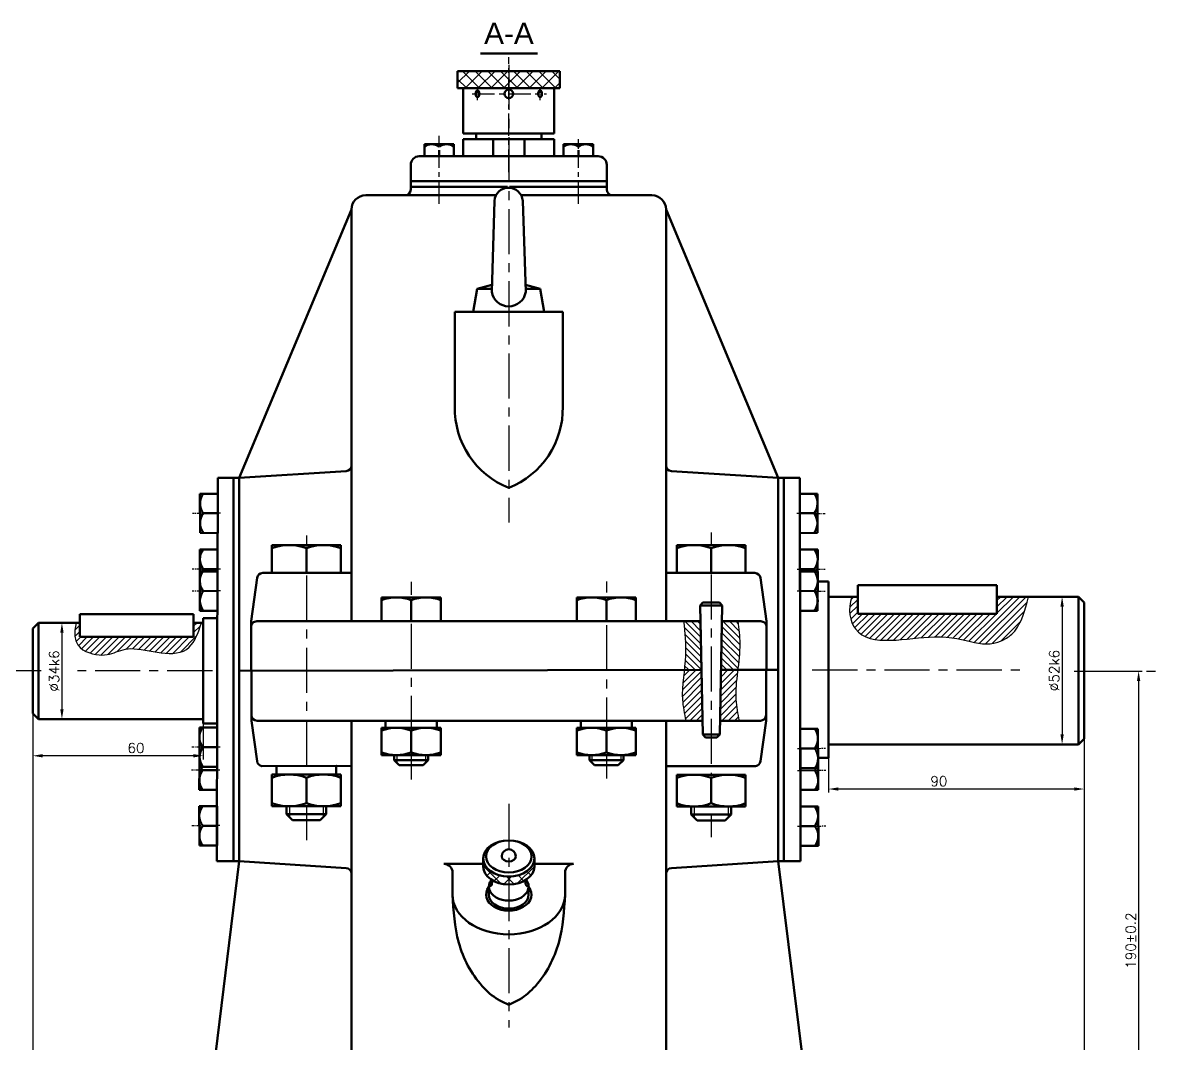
# Model space of a CAD drawing. Header units: millimetres. Extents: x -71 to 1456, y 37 to 827.
# Drawn here: x 568.6 to 967.2, y 467.3 to 826.6 of the extents above; entities that cross this region are included whole.
import ezdxf

# ---------------------------------------------------------------- set-up
doc = ezdxf.new("R2010")
doc.units = ezdxf.units.MM
doc.header["$LTSCALE"] = 0.5
doc.header["$PDMODE"] = 33
doc.header["$PDSIZE"] = 1
doc.linetypes.add('CENTER', pattern=[50.8, 31.75, -6.35, 6.35, -6.35])
doc.layers.add('BOL', color=7, linetype='Continuous', lineweight=50)
for name, color, linetype in [('CEN', 1, 'CENTER'), ('DIM', 124, 'Continuous'), ('HAT', 3, 'Continuous'), ('SYM', 11, 'Continuous'), ('THIN', 151, 'Continuous')]:
    doc.layers.add(name, color=color, linetype=linetype)
doc.styles.add('DIM', font='simplex.shx')
doc.styles.add('TXT', font='arial.ttf')
doc.dimstyles.new('ISO', dxfattribs={"dimscale": 0, "dimtxt": 3.5, "dimasz": 3.5, "dimexe": 1.25, "dimexo": 0, "dimgap": 1, "dimtad": 1, "dimtoh": 1, "dimtxsty": 'DIM', "dimcen": 2.5, "dimadec": 0, "dimazin": 0, "dimtfac": 1, "dimtmove": 0, "dimatfit": 3, "dimfxl": 1, "dimarcsym": 0})

# ---------------------------------------------------------------- blocks, each defined once
blk = doc.blocks.new('*D34')
at = {"layer": 'Defpoints', "color": 0, "transparency": 16777216}
for p in [(572.15, 583.37), (942.16, 574.55), (942.16, 368.23)]:
    blk.add_point(p, dxfattribs=at)
at = {"layer": 'DIM', "color": 0, "lineweight": -2, "transparency": 16777216}
for p, q in [((572.15, 583.37), (572.15, 366.98)), ((942.16, 574.55), (942.16, 366.98)), ((575.65, 368.23), (938.66, 368.23))]:
    blk.add_line(p, q, dxfattribs=at)
at = {"layer": 'DIM', "color": 0, "transparency": 16777216}
for points in [[(575.65, 368.81), (575.65, 367.65), (572.15, 368.23)], [(938.66, 368.81), (938.66, 367.65), (942.16, 368.23)]]:
    blk.add_solid(points, dxfattribs=at)
at = {"layer": 'DIM', "color": 0, "transparency": 16777216, "insert": (740.09, 370.98), "char_height": 3.5, "attachment_point": 5, "style": 'DIM'}
blk.add_mtext('370', dxfattribs=at)
blk = doc.blocks.new('*D35')
at = {"layer": 'Defpoints', "color": 0, "transparency": 16777216}
for p in [(852.16, 613.37), (942.16, 610.53), (852.16, 556.81)]:
    blk.add_point(p, dxfattribs=at)
at = {"layer": 'DIM', "color": 0, "lineweight": -2, "transparency": 16777216}
for p, q in [((852.16, 613.37), (852.16, 555.56)), ((942.16, 610.53), (942.16, 555.56)), ((938.66, 556.81), (855.66, 556.81))]:
    blk.add_line(p, q, dxfattribs=at)
at = {"layer": 'DIM', "color": 0, "transparency": 16777216}
for points in [[(855.66, 557.39), (855.66, 556.23), (852.16, 556.81)], [(938.66, 557.39), (938.66, 556.23), (942.16, 556.81)]]:
    blk.add_solid(points, dxfattribs=at)
at = {"layer": 'DIM', "color": 0, "transparency": 16777216, "insert": (891.01, 559.56), "char_height": 3.5, "attachment_point": 5, "style": 'DIM'}
blk.add_mtext('90', dxfattribs=at)
blk = doc.blocks.new('*D36')
at = {"layer": 'Defpoints', "color": 0, "transparency": 16777216}
for p in [(632.15, 615.37), (572.15, 608.59), (572.15, 568.51)]:
    blk.add_point(p, dxfattribs=at)
at = {"layer": 'DIM', "color": 0, "lineweight": -2, "transparency": 16777216}
for p, q in [((632.15, 615.37), (632.15, 567.26)), ((572.15, 608.59), (572.15, 567.26)), ((628.65, 568.51), (575.65, 568.51))]:
    blk.add_line(p, q, dxfattribs=at)
at = {"layer": 'DIM', "color": 0, "transparency": 16777216}
for points in [[(575.65, 569.1), (575.65, 567.93), (572.15, 568.51)], [(628.65, 569.1), (628.65, 567.93), (632.15, 568.51)]]:
    blk.add_solid(points, dxfattribs=at)
at = {"layer": 'DIM', "color": 0, "transparency": 16777216, "insert": (608.47, 571.26), "char_height": 3.5, "attachment_point": 5, "style": 'DIM'}
blk.add_mtext('60', dxfattribs=at)
blk = doc.blocks.new('*D72')
at = {"layer": 'Defpoints', "color": 0, "transparency": 16777216}
for p in [(930.04, 624.53), (925.76, 572.53), (934.4, 572.53)]:
    blk.add_point(p, dxfattribs=at)
at = {"layer": 'DIM', "color": 0, "lineweight": -2, "transparency": 16777216}
for p, q in [((930.04, 624.53), (935.65, 624.53)), ((934.4, 621.03), (934.4, 576.03)), ((925.76, 572.53), (935.65, 572.53))]:
    blk.add_line(p, q, dxfattribs=at)
at = {"layer": 'DIM', "color": 0, "transparency": 16777216}
for points in [[(933.82, 621.03), (934.99, 621.03), (934.4, 624.53)], [(933.82, 576.03), (934.99, 576.03), (934.4, 572.53)]]:
    blk.add_solid(points, dxfattribs=at)
at = {"layer": 'DIM', "color": 0, "transparency": 16777216, "insert": (931.65, 598.53), "char_height": 3.5, "attachment_point": 5, "rotation": 90, "style": 'DIM'}
blk.add_mtext('%%C52k6', dxfattribs=at)
blk = doc.blocks.new('*D73')
at = {"layer": 'Defpoints', "color": 0, "transparency": 16777216}
for p in [(583.73, 615.37), (582.4, 581.37), (586.28, 581.37)]:
    blk.add_point(p, dxfattribs=at)
at = {"layer": 'DIM', "color": 0, "lineweight": -2, "transparency": 16777216}
for p, q in [((583.73, 615.37), (581.15, 615.37)), ((582.4, 611.87), (582.4, 584.87)), ((586.28, 581.37), (581.15, 581.37))]:
    blk.add_line(p, q, dxfattribs=at)
at = {"layer": 'DIM', "color": 0, "transparency": 16777216}
for points in [[(581.82, 611.87), (582.99, 611.87), (582.4, 615.37)], [(581.82, 584.87), (582.99, 584.87), (582.4, 581.37)]]:
    blk.add_solid(points, dxfattribs=at)
at = {"layer": 'DIM', "color": 0, "transparency": 16777216, "insert": (579.65, 598.37), "char_height": 3.5, "attachment_point": 5, "rotation": 90, "style": 'DIM'}
blk.add_mtext('%%C34k6', dxfattribs=at)
blk = doc.blocks.new('*D101')
at = {"layer": 'Defpoints', "color": 0, "transparency": 16777216}
for p in [(940.29, 598.36), (817.16, 408.36), (961.32, 408.36)]:
    blk.add_point(p, dxfattribs=at)
at = {"layer": 'DIM', "color": 0, "lineweight": -2, "transparency": 16777216}
for p, q in [((940.29, 598.36), (962.57, 598.36)), ((961.32, 594.86), (961.32, 411.86)), ((817.16, 408.36), (962.57, 408.36))]:
    blk.add_line(p, q, dxfattribs=at)
at = {"layer": 'DIM', "color": 0, "transparency": 16777216}
for points in [[(960.74, 594.86), (961.9, 594.86), (961.32, 598.36)], [(960.74, 411.86), (961.9, 411.86), (961.32, 408.36)]]:
    blk.add_solid(points, dxfattribs=at)
at = {"layer": 'DIM', "color": 0, "transparency": 16777216, "insert": (958.57, 503.44), "char_height": 3.5, "width": 21.1547, "attachment_point": 5, "rotation": 90, "style": 'DIM'}
blk.add_mtext('190{\\Fsimplex|c163;%%P0.2}', dxfattribs=at)

msp = doc.modelspace()

# ---------------------------------------------------------------- hatches: boundary and pattern name
at = {"layer": 'HAT'}
h = msp.add_hatch(dxfattribs=at)
h.set_pattern_fill('ANSI37', color=256)
h.set_pattern_definition([(45, (-299.1592, -192.9567), (-2.245064, 2.245064), []), (135, (-299.1592, -192.9567), (-2.245064, -2.245064), [])])
h.paths.add_polyline_path([(739.664, 809.6), (721.664, 809.6), (721.664, 803.6), (739.664, 803.6)])
h.paths.add_polyline_path([(757.664, 809.6), (739.664, 809.6), (739.664, 803.6), (757.664, 803.6)])
h = msp.add_hatch(dxfattribs=at)
h.set_pattern_fill('LINE', color=256, scale=0.5, angle=45)
h.set_pattern_definition([(45, (-0.125, -10.0003), (-1.122532, 1.122532), [])])
edge = h.paths.add_edge_path()
edge.add_spline(control_points=[(860.454, 624.528), (858.884, 619.955), (861.655, 604.99), (897.853, 615.101), (908.037, 603.198), (920.148, 613.952), (922.6, 624.528)], knot_values=[3.9422081, 3.9422081, 3.9422081, 3.9422081, 16.2604543, 47.9363811, 89.963807, 102.7700704, 102.7700704, 102.7700704, 102.7700704], degree=3, periodic=0)
edge.add_line((922.6, 624.528), (911.454, 624.528))
edge.add_line((911.454, 624.528), (911.454, 618.528))
edge.add_line((911.454, 618.528), (862.454, 618.528))
edge.add_line((862.454, 618.528), (862.454, 624.528))
edge.add_line((862.454, 624.528), (860.454, 624.528))
h = msp.add_hatch(dxfattribs=at)
h.set_pattern_fill('LINE', color=256, scale=0.5, angle=45)
h.set_pattern_definition([(45, (0.125, -10.0003), (-1.122532, 1.122532), [])])
edge = h.paths.add_edge_path()
edge.add_spline(control_points=[(587.416, 615.368), (585.682, 607.708), (598.374, 600.825), (603.439, 610.3), (626.129, 600.381), (630.412, 611.886), (631.51, 615.368)], knot_values=[0.7345503, 0.7345503, 0.7345503, 0.7345503, 9.419937, 32.6226863, 57.3941771, 67.2034367, 67.2034367, 67.2034367, 67.2034367], degree=3, periodic=0)
edge.add_line((631.51, 615.368), (628.762, 615.368))
edge.add_line((628.762, 615.368), (628.762, 610.368))
edge.add_line((628.762, 610.368), (588.762, 610.368))
edge.add_line((588.762, 610.368), (588.762, 615.368))
edge.add_line((588.762, 615.368), (587.416, 615.368))
h = msp.add_hatch(dxfattribs=at)
h.set_pattern_fill('LINE', color=256, scale=0.5, angle=135)
h.set_pattern_definition([(135, (-299.1592, -191.6998), (-1.122532, -1.122532), [])])
edge = h.paths.add_edge_path()
edge.add_spline(control_points=[(820.969, 607.376), (820.97, 607.582), (820.97, 608.978), (820.882, 610.372), (820.774, 611.559)], knot_values=[4.3302724, 4.3302724, 4.3302724, 4.3302724, 4.9498429, 8.525576, 8.525576, 8.525576, 8.525576], degree=3, periodic=0)
edge.add_spline(control_points=[(820.774, 611.559), (820.642, 612.997), (820.461, 614.434), (820.279, 615.87)], knot_values=[0, 0, 0, 0, 4.3302724, 4.3302724, 4.3302724, 4.3302724], degree=3, periodic=0)
edge.add_line((820.279, 615.87), (814.704, 615.869))
edge.add_line((814.704, 615.869), (814.364, 598.857))
edge.add_line((814.364, 598.857), (820.242, 598.857))
edge.add_spline(control_points=[(820.242, 598.857), (820.409, 600.211), (820.577, 601.566), (820.709, 602.92)], knot_values=[12.986393, 12.986393, 12.986393, 12.986393, 17.0511402, 17.0511402, 17.0511402, 17.0511402], degree=3, periodic=0)
edge.add_spline(control_points=[(820.709, 602.92), (820.855, 604.406), (820.957, 605.892), (820.969, 607.376)], knot_values=[8.525576, 8.525576, 8.525576, 8.525576, 12.986393, 12.986393, 12.986393, 12.986393], degree=3, periodic=0)
edge = h.paths.add_edge_path()
edge.add_line((807.106, 615.868), (801.202, 615.867))
edge.add_spline(control_points=[(801.202, 615.867), (801.601, 611.867), (802.165, 606.203), (801.608, 600.524), (801.428, 598.857)], knot_values=[0, 0, 0, 0, 12.0246067, 17.0267355, 17.0267355, 17.0267355, 17.0267355], degree=3, periodic=0)
edge.add_line((801.428, 598.857), (807.446, 598.857))
edge.add_line((807.446, 598.857), (807.106, 615.868))
h = msp.add_hatch(dxfattribs=at)
h.set_pattern_fill('LINE', color=256, scale=0.5, angle=45)
h.set_pattern_definition([(45, (-299.1592, -191.6998), (-1.122532, 1.122532), [])])
edge = h.paths.add_edge_path()
edge.add_line((807.446, 598.857), (801.428, 598.857))
edge.add_spline(control_points=[(801.428, 598.857), (801.043, 595.311), (800.254, 589.279), (801.447, 583.318), (801.939, 580.857)], knot_values=[17.0267355, 17.0267355, 17.0267355, 17.0267355, 27.6652077, 35.1487967, 35.1487967, 35.1487967, 35.1487967], degree=3, periodic=0)
edge.add_line((801.939, 580.857), (807.806, 580.857))
edge.add_line((807.806, 580.857), (807.446, 598.857))
edge = h.paths.add_edge_path()
edge.add_spline(control_points=[(820.734, 580.857), (820.248, 583.326), (819.073, 589.29), (819.806, 595.319), (820.242, 598.857)], knot_values=[17.0511402, 17.0511402, 17.0511402, 17.0511402, 24.5558494, 35.1765254, 35.1765254, 35.1765254, 35.1765254], degree=3, periodic=0)
edge.add_line((820.242, 598.857), (814.364, 598.857))
edge.add_line((814.364, 598.857), (814.004, 580.857))
edge.add_line((814.004, 580.857), (820.734, 580.857))
h = msp.add_hatch(dxfattribs=at)
h.set_pattern_fill('ANSI37', color=256)
h.set_pattern_definition([(45, (-131.3236, -49.571), (-2.245064, 2.245064), []), (135, (-131.3236, -49.571), (-2.245064, -2.245064), [])])
edge = h.paths.add_edge_path()
edge.add_ellipse((739.664, 532.369), major_axis=(9, 0), ratio=0.7071068, start_angle=180, end_angle=270, ccw=False)
edge.add_line((730.664, 532.369), (730.664, 529.54))
edge.add_ellipse((739.664, 529.54), major_axis=(9, 0), ratio=0.7071068, start_angle=180, end_angle=227.16657)
edge.add_ellipse((739.664, 529.54), major_axis=(9, 0), ratio=0.7071068, start_angle=227.16657, end_angle=228.71318)
edge.add_ellipse((739.664, 529.54), major_axis=(9, 0), ratio=0.7071068, start_angle=228.71318, end_angle=270)
edge.add_line((739.664, 523.177), (739.664, 526.005))
edge = h.paths.add_edge_path()
edge.add_ellipse((739.664, 529.54), major_axis=(9, 0), ratio=0.7071068, start_angle=312.83343, end_angle=360)
edge.add_line((748.664, 529.54), (748.664, 532.369))
edge.add_ellipse((739.664, 532.369), major_axis=(9, 0), ratio=0.7071068, start_angle=270, end_angle=360, ccw=False)
edge.add_line((739.664, 526.005), (739.664, 523.177))
edge.add_ellipse((739.664, 529.54), major_axis=(9, 0), ratio=0.7071068, start_angle=270, end_angle=311.28682)
edge.add_ellipse((739.664, 529.54), major_axis=(9, 0), ratio=0.7071068, start_angle=311.28682, end_angle=312.83343)

# ---------------------------------------------------------------- linework, layer by layer
at = {"layer": 'BOL'}
for p, q in [((721.664, 809.6), (757.664, 809.6)), ((721.664, 809.6), (721.664, 803.6)), ((757.664, 809.6), (757.664, 803.6)), ((721.664, 803.6), (757.664, 803.6)), ((723.664, 803.6), (723.664, 787.6)), ((755.664, 803.6), (755.664, 787.6)), ((723.664, 787.6), (755.664, 787.6)), ((723.664, 779.6), (723.664, 785.6)), ((723.664, 785.6), (755.664, 785.6)), ((728.164, 787.6), (728.164, 785.6)), ((734.164, 785.6), (734.164, 779.6)), ((745.164, 785.6), (745.164, 779.6)), ((751.164, 787.6), (751.164, 785.6)), ((755.664, 779.6), (755.664, 785.6)), ((709.969, 779.6), (709.969, 783.8)), ((709.969, 783.8), (720.359, 783.8)), ((715.164, 781.739), (715.164, 779.6)), ((720.359, 779.6), (720.359, 783.8)), ((758.969, 779.6), (758.969, 783.8)), ((769.359, 783.8), (758.969, 783.8)), ((764.164, 781.739), (764.164, 779.6)), ((769.359, 779.6), (769.359, 783.8)), ((708.164, 779.6), (771.164, 779.6)), ((705.164, 776.6), (705.164, 767.857)), ((774.164, 776.6), (774.164, 767.857)), ((705.164, 770.857), (774.164, 770.857)), ((689.314, 765.857), (734.996, 765.857)), ((705.164, 768.857), (739.229, 768.857)), ((739.956, 768.857), (774.164, 768.857)), ((744.189, 765.857), (790.014, 765.857)), ((644.826, 666.33), (684.314, 760.857)), ((684.314, 760.857), (684.314, 615.866)), ((795.014, 760.857), (795.014, 615.866)), ((834.503, 666.33), (795.014, 760.857)), ((720.658, 724.85), (758.658, 724.85)), ((720.664, 691.425), (720.664, 724.85)), ((720.664, 724.85), (758.664, 724.85)), ((758.664, 691.425), (758.664, 724.85)), ((637.256, 666.347), (637.244, 660.785)), ((644.826, 666.33), (637.256, 666.347)), ((642.826, 666.334), (642.826, 531.385)), ((644.826, 666.33), (682.422, 668.733)), ((644.826, 666.33), (644.826, 531.385)), ((834.503, 666.33), (796.907, 668.733)), ((834.503, 666.33), (842.073, 666.347)), ((834.503, 666.33), (834.503, 531.385)), ((836.502, 666.334), (836.503, 531.385)), ((842.073, 666.347), (842.378, 531.384)), ((637.259, 660.776), (630.99, 660.79)), ((630.99, 660.79), (631.053, 646.953)), ((637.259, 660.776), (637.228, 646.939)), ((637.244, 660.785), (637.244, 646.929)), ((842.069, 660.776), (848.338, 660.79)), ((842.069, 660.776), (842.101, 646.939)), ((842.085, 660.785), (842.085, 646.929)), ((848.338, 660.79), (848.276, 646.953)), ((632.194, 653.875), (637.244, 653.896)), ((847.135, 653.875), (842.085, 653.896)), ((631.053, 646.953), (637.228, 646.939)), ((637.212, 646.929), (636.951, 531.384)), ((848.276, 646.953), (842.101, 646.939)), ((656.298, 642.685), (680.547, 642.685)), ((656.298, 642.685), (656.298, 632.885)), ((680.547, 642.685), (680.547, 632.885)), ((823.03, 642.685), (798.782, 642.685)), ((798.782, 642.685), (798.782, 632.885)), ((823.03, 642.685), (823.03, 632.885)), ((637.199, 641.141), (630.93, 641.155)), ((630.93, 641.155), (630.965, 633.436)), ((637.199, 641.141), (637.168, 627.304)), ((637.183, 641.15), (637.183, 627.294)), ((668.423, 641.573), (668.423, 632.885)), ((810.906, 641.573), (810.906, 632.885)), ((842.129, 641.141), (848.399, 641.155)), ((842.129, 641.141), (842.161, 627.304)), ((842.145, 641.15), (842.145, 627.294)), ((848.399, 641.155), (848.364, 633.436)), ((632.134, 634.24), (637.184, 634.261)), ((847.195, 634.24), (842.145, 634.261)), ((637.182, 633.422), (630.913, 633.436)), ((630.913, 633.436), (630.975, 619.599)), ((637.182, 633.422), (637.15, 619.585)), ((637.166, 633.431), (637.166, 619.575)), ((656.298, 632.885), (653.059, 632.872)), ((680.547, 632.885), (656.298, 632.885)), ((680.547, 632.885), (684.314, 632.885)), ((798.782, 632.885), (795.014, 632.885)), ((798.782, 632.885), (823.03, 632.885)), ((823.03, 632.885), (826.269, 632.872)), ((842.147, 633.422), (848.416, 633.436)), ((842.147, 633.422), (842.178, 619.585)), ((842.163, 633.431), (842.163, 619.575)), ((848.416, 633.436), (848.353, 619.599)), ((852.155, 629.845), (848.402, 629.824)), ((852.155, 567.845), (852.155, 629.845)), ((632.116, 626.521), (637.166, 626.542)), ((847.212, 626.521), (842.163, 626.542)), ((705.312, 624.257), (694.919, 624.257)), ((694.919, 624.257), (694.919, 615.857)), ((705.312, 624.257), (694.919, 624.257)), ((694.919, 624.257), (694.919, 615.857)), ((715.704, 624.257), (705.312, 624.257)), ((715.704, 624.257), (705.312, 624.257)), ((705.312, 623.304), (705.312, 615.857)), ((705.312, 623.304), (705.312, 615.857)), ((715.704, 615.857), (715.704, 624.257)), ((715.704, 615.857), (715.704, 624.257)), ((763.625, 615.857), (763.625, 624.257)), ((763.625, 624.257), (774.017, 624.257)), ((774.017, 624.257), (784.409, 624.257)), ((774.017, 623.304), (774.017, 615.857)), ((784.409, 624.257), (784.409, 615.857)), ((806.994, 621.482), (807.994, 622.482)), ((806.996, 621.482), (807.996, 622.482)), ((807.994, 622.482), (813.814, 622.482)), ((807.996, 622.482), (813.816, 622.482)), ((814.814, 621.482), (813.814, 622.482)), ((814.816, 621.482), (813.816, 622.482)), ((862.454, 624.528), (852.155, 624.528)), ((852.155, 624.528), (852.155, 572.528)), ((940.155, 624.528), (911.454, 624.528)), ((940.155, 624.528), (940.155, 572.528)), ((940.155, 624.528), (942.155, 622.528)), ((942.155, 598.528), (942.155, 622.528)), ((630.975, 619.599), (637.15, 619.585)), ((806.994, 621.482), (807.904, 575.982)), ((806.994, 621.482), (814.814, 621.482)), ((806.996, 621.482), (807.906, 575.982)), ((806.996, 621.482), (814.816, 621.482)), ((814.814, 621.482), (813.904, 575.982)), ((814.816, 621.482), (813.906, 575.982)), ((848.353, 619.599), (842.178, 619.585)), ((572.151, 613.368), (574.151, 615.368)), ((574.151, 615.368), (574.151, 581.368)), ((574.151, 615.368), (588.762, 615.368)), ((628.762, 615.368), (632.151, 615.368)), ((632.151, 616.907), (632.151, 579.907)), ((637.103, 616.907), (632.151, 616.907)), ((648.974, 615.872), (649.11, 580.857)), ((739.664, 615.857), (650.982, 615.872)), ((664.627, 615.869), (650.982, 615.872)), ((715.704, 615.857), (694.919, 615.857)), ((715.704, 615.857), (694.919, 615.857)), ((739.664, 615.857), (807.108, 615.868)), ((763.625, 615.857), (784.409, 615.857)), ((814.702, 615.869), (828.347, 615.872)), ((830.355, 615.872), (830.219, 580.857)), ((572.151, 613.368), (572.151, 583.368)), ((644.826, 598.369), (807.449, 598.732)), ((814.359, 598.732), (814.361, 598.732)), ((814.361, 598.732), (834.503, 598.732)), ((942.155, 574.528), (942.155, 598.528)), ((572.151, 583.368), (574.151, 581.368)), ((574.151, 581.368), (632.151, 581.368)), ((637.057, 578.422), (630.788, 578.436)), ((630.788, 578.436), (630.851, 564.599)), ((637.103, 579.907), (632.151, 579.907)), ((637.057, 578.422), (637.026, 564.585)), ((637.042, 578.431), (637.042, 564.575)), ((739.664, 580.857), (651.102, 580.857)), ((665.327, 580.857), (651.102, 580.857)), ((684.314, 580.857), (684.314, 433.857)), ((694.919, 577.404), (694.919, 578.357)), ((715.704, 578.357), (694.919, 578.357)), ((694.919, 577.404), (694.919, 578.357)), ((715.704, 578.357), (694.919, 578.357)), ((714.912, 580.857), (695.712, 580.857)), ((714.912, 580.857), (695.712, 580.857)), ((715.704, 577.404), (715.704, 578.357)), ((715.704, 577.404), (715.704, 578.357)), ((739.664, 580.857), (807.809, 580.857)), ((763.625, 577.404), (763.625, 578.357)), ((763.625, 578.357), (784.409, 578.357)), ((764.417, 580.857), (783.617, 580.857)), ((784.409, 577.404), (784.409, 578.357)), ((795.014, 580.857), (795.014, 433.857)), ((814.001, 580.857), (828.227, 580.857)), ((842.317, 564.189), (842.255, 578.045)), ((848.446, 578.049), (842.271, 578.035)), ((842.302, 564.198), (842.271, 578.035)), ((848.571, 564.212), (848.446, 578.049)), ((694.919, 577.404), (694.919, 568.757)), ((694.919, 577.404), (694.919, 568.757)), ((705.312, 577.404), (705.312, 569.711)), ((705.312, 577.404), (705.312, 569.711)), ((715.704, 568.757), (715.704, 577.404)), ((715.704, 568.757), (715.704, 577.404)), ((763.625, 568.757), (763.625, 577.404)), ((774.017, 577.404), (774.017, 569.711)), ((784.409, 577.404), (784.409, 568.757)), ((807.904, 575.982), (813.904, 575.982)), ((807.904, 575.982), (808.904, 574.982)), ((807.906, 575.982), (813.906, 575.982)), ((807.906, 575.982), (808.906, 574.982)), ((808.904, 574.982), (812.904, 574.982)), ((808.906, 574.982), (812.906, 574.982)), ((813.904, 575.982), (812.904, 574.982)), ((813.906, 575.982), (812.906, 574.982)), ((942.155, 574.528), (940.155, 572.528)), ((631.992, 571.521), (637.042, 571.542)), ((842.334, 556.47), (842.272, 570.326)), ((847.336, 571.122), (842.286, 571.078)), ((842.319, 556.479), (842.288, 570.316)), ((940.155, 572.528), (852.155, 572.528)), ((705.312, 568.757), (694.919, 568.757)), ((705.312, 568.757), (694.919, 568.757)), ((699.312, 568.757), (699.312, 566.957)), ((699.312, 568.757), (699.312, 566.957)), ((699.312, 566.957), (711.312, 566.957)), ((699.312, 566.957), (701.112, 565.157)), ((699.312, 566.957), (711.312, 566.957)), ((699.312, 566.957), (701.112, 565.157)), ((715.704, 568.757), (705.312, 568.757)), ((715.704, 568.757), (705.312, 568.757)), ((711.312, 566.957), (709.512, 565.157)), ((711.312, 566.957), (709.512, 565.157)), ((711.312, 566.957), (711.312, 568.757)), ((711.312, 566.957), (711.312, 568.757)), ((763.625, 568.757), (774.017, 568.757)), ((768.017, 566.957), (768.017, 568.757)), ((780.017, 566.957), (768.017, 566.957)), ((768.017, 566.957), (769.817, 565.157)), ((774.017, 568.757), (784.409, 568.757)), ((780.017, 566.957), (778.217, 565.157)), ((780.017, 568.757), (780.017, 566.957)), ((852.155, 567.845), (848.538, 567.809)), ((630.739, 556.531), (630.851, 564.599)), ((630.851, 564.599), (637.026, 564.585)), ((631.912, 563.452), (637.023, 563.453)), ((684.314, 565.031), (652.816, 564.857)), ((709.512, 565.157), (701.112, 565.157)), ((709.512, 565.157), (701.112, 565.157)), ((769.817, 565.157), (778.217, 565.157)), ((821.406, 564.885), (795.014, 564.885)), ((821.406, 564.885), (826.513, 564.857)), ((842.302, 564.198), (848.571, 564.212)), ((847.353, 563.403), (842.303, 563.359)), ((848.588, 556.493), (848.518, 564.212)), ((656.298, 561.917), (680.547, 561.917)), ((656.298, 561.917), (656.298, 550.717)), ((668.423, 560.805), (668.423, 551.83)), ((680.547, 561.917), (680.547, 550.717)), ((798.782, 561.859), (798.782, 550.659)), ((823.03, 561.831), (798.782, 561.831)), ((810.906, 560.747), (810.906, 551.771)), ((823.03, 561.859), (823.03, 550.659)), ((637.008, 556.574), (630.739, 556.531)), ((842.319, 556.479), (848.588, 556.493)), ((637.01, 550.785), (630.741, 550.799)), ((630.741, 550.799), (630.804, 536.962)), ((637.01, 550.785), (636.979, 536.948)), ((636.995, 550.795), (636.995, 536.939)), ((656.298, 550.717), (680.547, 550.717)), ((661.423, 550.717), (661.423, 547.917)), ((675.423, 547.917), (675.423, 550.717)), ((823.03, 550.659), (798.782, 550.659)), ((803.906, 547.859), (803.906, 550.659)), ((817.906, 550.659), (817.906, 547.859)), ((842.362, 536.835), (842.3, 550.691)), ((848.491, 550.695), (842.316, 550.681)), ((842.346, 536.844), (842.316, 550.681)), ((848.615, 536.858), (848.491, 550.695)), ((661.423, 547.917), (675.423, 547.917)), ((661.423, 547.917), (663.523, 545.817)), ((675.423, 547.917), (673.323, 545.817)), ((817.906, 547.859), (803.906, 547.859)), ((803.906, 547.859), (806.006, 545.759)), ((817.906, 547.859), (815.806, 545.759)), ((631.945, 543.884), (636.995, 543.905)), ((663.523, 545.817), (673.323, 545.817)), ((815.806, 545.759), (806.006, 545.759)), ((847.381, 543.768), (842.331, 543.724)), ((630.804, 536.962), (636.979, 536.948)), ((842.346, 536.844), (848.615, 536.858)), ((632.582, 431.884), (644.826, 531.385)), ((644.826, 531.385), (636.951, 531.385)), ((644.826, 531.385), (682.422, 528.982)), ((716.862, 530.418), (730.664, 530.418)), ((730.664, 529.54), (730.664, 532.369)), ((748.664, 529.54), (748.664, 532.369)), ((748.664, 530.418), (762.467, 530.418)), ((834.503, 531.385), (796.907, 528.982)), ((846.746, 431.884), (834.503, 531.385)), ((834.503, 531.385), (842.378, 531.385)), ((719.862, 519.641), (719.862, 527.418)), ((759.467, 519.641), (759.467, 527.418)), ((732.664, 519.641), (732.664, 522.472)), ((733.726, 523.327), (733.726, 524.759)), ((745.603, 523.327), (745.603, 524.759)), ((746.664, 519.641), (746.664, 522.472))]:
    msp.add_line(p, q, dxfattribs=at)
at = {"layer": 'BOL', "ltscale": 2, "extrusion": (0, 0, -1)}
for p, q in [((733.652, 731.815), (734.594, 763.897)), ((745.647, 731.837), (744.589, 763.915)), ((728.578, 732.915), (733.684, 732.915)), ((750.719, 732.915), (745.611, 732.915))]:
    msp.add_line(p, q, dxfattribs=at)
at = {"layer": 'BOL', "extrusion": (0, 0, -1)}
for p, q in [((733.725, 734.313), (728.578, 732.915)), ((745.566, 734.315), (750.719, 732.915)), ((728.578, 732.915), (727.149, 724.85)), ((750.719, 732.915), (752.149, 724.85))]:
    msp.add_line(p, q, dxfattribs=at)
at = {"layer": 'BOL', "ltscale": 0.2}
for p, q in [((648.974, 615.872), (651.078, 631.145)), ((830.355, 615.872), (828.251, 631.145)), ((649.11, 580.857), (651.078, 566.569)), ((830.219, 580.857), (828.251, 566.569))]:
    msp.add_line(p, q, dxfattribs=at)
at = {"layer": 'BOL', "ltscale": 0.5}
for p, q in [((862.454, 618.528), (862.454, 628.528)), ((862.454, 628.528), (911.454, 628.528)), ((911.454, 618.528), (911.454, 628.528)), ((588.762, 618.368), (588.762, 610.368)), ((588.762, 618.368), (628.762, 618.368)), ((628.762, 610.368), (628.762, 618.368)), ((862.454, 618.528), (911.454, 618.528)), ((588.762, 610.368), (628.762, 610.368)), ((746.664, 522.469), (746.664, 522.469))]:
    msp.add_line(p, q, dxfattribs=at)
at = {"layer": 'BOL'}
for points in [[(696.312, 580.857), (714.312, 580.857), (714.312, 578.357), (696.312, 578.357)], [(765.017, 580.857), (783.017, 580.857), (783.017, 578.357), (765.017, 578.357)], [(657.923, 564.885), (678.92, 565.002), (678.923, 561.917), (657.923, 561.917)]]:
    msp.add_lwpolyline(points, close=True, dxfattribs=at)
msp.add_circle((739.664, 801.6), 1.5, dxfattribs=at)
for centre, radius, start, end in [((712.567, 779.301), 4.499, 54.73561, 125.26439), ((717.762, 779.301), 4.499, 54.73561, 125.26439), ((761.567, 779.301), 4.499, 54.73561, 125.26439), ((766.762, 779.301), 4.499, 54.73561, 125.26439), ((708.164, 776.6), 3, 90, 180), ((771.164, 776.6), 3, 0, 90), ((689.314, 760.857), 5, 90, 180), ((703.164, 767.857), 2, 270, 0), ((776.164, 767.857), 2, 180, 270), ((790.014, 760.857), 5, 0, 90), ((750.764, 690.838), 30.105, 178.88171, 248.36543), ((728.565, 690.838), 30.105, 291.63457, 1.11829), ((682.314, 670.73), 2, 273.08966, 0), ((797.014, 670.73), 2, 180, 266.91034), ((636.677, 657.355), 5.676, 142.69287, 217.82534), ((842.652, 657.355), 5.676, 322.17466, 37.30713), ((636.702, 650.437), 5.67, 142.67158, 217.84663), ((842.626, 650.437), 5.67, 322.15337, 37.32842), ((662.361, 625.611), 17.074, 69.20343, 110.79657), ((674.485, 625.611), 17.074, 69.20343, 110.79657), ((804.844, 625.611), 17.074, 69.20343, 110.79657), ((816.968, 625.611), 17.074, 69.20343, 110.79657), ((636.617, 637.72), 5.676, 142.69287, 217.82534), ((842.712, 637.72), 5.676, 322.17466, 37.30713), ((636.642, 630.802), 5.67, 142.67158, 152.33531), ((842.687, 630.802), 5.67, 27.66469, 37.32842), ((636.599, 630.001), 5.676, 142.69287, 217.82534), ((842.729, 630.001), 5.676, 322.17466, 37.30713), ((636.625, 623.083), 5.67, 142.67158, 217.84663), ((842.704, 623.083), 5.67, 322.15337, 37.32842), ((700.116, 609.622), 14.635, 69.20343, 110.79657), ((700.116, 609.622), 14.635, 69.20343, 110.79657), ((710.508, 609.622), 14.635, 69.20343, 110.79657), ((710.508, 609.622), 14.635, 69.20343, 110.79657), ((768.821, 609.622), 14.635, 69.20343, 110.79657), ((779.213, 609.622), 14.635, 69.20343, 110.79657), ((650.982, 613.872), 2, 89.99062, 180.22208), ((828.347, 613.872), 2, 359.77792, 90.00938), ((651.102, 582.857), 2, 180.22208, 270), ((828.227, 582.857), 2, 270, 359.77792), ((636.475, 575.001), 5.676, 142.69287, 217.82534), ((700.116, 563.722), 14.635, 69.20343, 110.79657), ((700.116, 563.722), 14.635, 69.20343, 110.79657), ((710.508, 563.722), 14.635, 69.20343, 110.79657), ((710.508, 563.722), 14.635, 69.20343, 110.79657), ((768.821, 563.722), 14.635, 69.20343, 110.79657), ((779.213, 563.722), 14.635, 69.20343, 110.79657), ((842.812, 574.54), 5.67, 322.92759, 38.10264), ((636.5, 568.083), 5.67, 142.67158, 217.84663), ((842.869, 567.621), 5.676, 322.94888, 38.08135), ((700.116, 583.392), 14.635, 249.20343, 290.79657), ((700.116, 583.392), 14.635, 249.20343, 290.79657), ((710.508, 583.392), 14.635, 249.20343, 290.79657), ((710.508, 583.392), 14.635, 249.20343, 290.79657), ((768.821, 583.392), 14.635, 249.20343, 290.79657), ((779.213, 583.392), 14.635, 249.20343, 290.79657), ((636.673, 559.991), 5.886, 143.99194, 216.00187), ((636.405, 566.91), 5.67, 204.06844, 217.58443), ((842.829, 566.821), 5.67, 322.92759, 332.59132), ((842.886, 559.902), 5.676, 322.94888, 38.08135), ((662.361, 544.843), 17.074, 69.20343, 110.79657), ((674.485, 544.843), 17.074, 69.20343, 110.79657), ((804.844, 544.785), 17.074, 69.20343, 110.79657), ((816.968, 544.785), 17.074, 69.20343, 110.79657), ((636.428, 547.365), 5.676, 142.69287, 217.82534), ((662.361, 567.791), 17.074, 249.20343, 290.79657), ((674.485, 567.791), 17.074, 249.20343, 290.79657), ((804.844, 567.733), 17.074, 249.20343, 290.79657), ((816.968, 567.733), 17.074, 249.20343, 290.79657), ((842.857, 547.186), 5.67, 322.92759, 38.10264), ((636.453, 540.446), 5.67, 142.67158, 217.84663), ((842.913, 540.267), 5.676, 322.94888, 38.08135), ((716.862, 527.418), 3, 0, 90), ((762.467, 527.418), 3, 90, 180), ((682.314, 526.984), 2, 0, 86.91034), ((797.014, 526.984), 2, 93.08966, 180), ((732.736, 523.469), 1, 265.88286, 351.78679), ((746.593, 523.469), 1, 188.21321, 274.11714)]:
    msp.add_arc(centre, radius, start, end, dxfattribs=at)
at = {"layer": 'BOL', "ltscale": 0.2, "extrusion": (0, 0, -1)}
msp.add_arc((-739.592, 763.518), 5.013, 4.32668, 175.46854, dxfattribs=at)
at = {"layer": 'BOL', "ltscale": 2, "extrusion": (0, 0, -1)}
msp.add_arc((-739.648, 732.823), 6.079, 189.3382, 350.45701, dxfattribs=at)
at = {"layer": 'BOL', "ltscale": 0.2}
for centre, start, end in [((653.059, 630.872), 90, 172.15597), ((826.269, 630.872), 7.84403, 90), ((653.059, 566.842), 187.84403, 263.013), ((826.269, 566.842), 276.987, 352.15597)]:
    msp.add_arc(centre, 2, start, end, dxfattribs=at)
at = {"layer": 'BOL', "ltscale": 0.5}
msp.add_arc((739.664, 533.076), 2.5, 0, 180, dxfattribs=at)
at = {"layer": 'BOL'}
for centre, major_axis, ratio in [((728.664, 801.6), (0, 1.2), 0.5643326), ((739.664, 532.369), (9, 0), 0.7071068)]:
    msp.add_ellipse(centre, major_axis=major_axis, ratio=ratio, dxfattribs=at)
at = {"layer": 'BOL', "extrusion": (0, 0, -1)}
msp.add_ellipse((750.664, 801.6), major_axis=(0, 1.2), ratio=0.5643326, dxfattribs=at)
at = {"layer": 'BOL', "ltscale": 0.5, "extrusion": (0, 0, -1)}
msp.add_ellipse((739.664, 533.076), major_axis=(8, 0), ratio=0.7071068, dxfattribs=at)
for centre, major_axis, start_param, end_param in [((739.664, 533.076), (-2.5, 0), 3.1415927, 6.2831853), ((739.664, 522.469), (-7, 0), 2.6344125, 6.7903654)]:
    msp.add_ellipse(centre, major_axis=major_axis, ratio=0.7071068, start_param=start_param, end_param=end_param, dxfattribs=at)
at = {"layer": 'BOL'}
for centre, major_axis, start_param, end_param in [((739.664, 529.54), (9, 0), 3.1415927, 6.2831853), ((739.664, 519.641), (7.986, 0), 2.6389867, 6.7857913), ((739.664, 519.641), (19.803, 0), 3.1415927, 6.2831853), ((739.664, 519.641), (7, 0), 3.1415927, 6.2831853)]:
    msp.add_ellipse(centre, major_axis=major_axis, ratio=0.7071068, start_param=start_param, end_param=end_param, dxfattribs=at)
for points in [[(719.862, 519.641), (722.081, 502.677), (730.291, 487.453), (735.877, 482.716), (739.664, 480.859)], [(759.467, 519.641), (757.247, 502.677), (749.038, 487.453), (743.452, 482.716), (739.664, 480.859)]]:
    msp.add_spline(points, degree=3, dxfattribs=at)
at = {"layer": 'CEN', "ltscale": 0.5}
for p, q in [((739.664, 774.044), (739.664, 814.445)), ((726.744, 801.6), (752.965, 801.6)), ((715.164, 783.475), (715.164, 786.8)), ((764.164, 782.239), (764.164, 785.565)), ((715.164, 762.857), (715.164, 780.357)), ((764.164, 762.857), (764.164, 780.357))]:
    msp.add_line(p, q, dxfattribs=at)
at = {"layer": 'CEN'}
for p, q in [((739.664, 811.769), (739.664, 650.674)), ((668.423, 646.03), (668.423, 642.157)), ((810.906, 647.165), (810.906, 642.259)), ((668.423, 631.976), (668.423, 563.078)), ((774.017, 629.929), (774.017, 625.945)), ((810.906, 632.366), (810.906, 561.304)), ((705.312, 629.74), (705.312, 625.231)), ((705.312, 614.984), (705.312, 577.839)), ((774.017, 614.441), (774.017, 577.855)), ((575.12, 598.407), (553.968, 598.407)), ((635.352, 598.407), (587.944, 598.407)), ((846.465, 598.732), (920.273, 598.732)), ((938.654, 598.359), (967.212, 598.359)), ((705.312, 569.179), (705.312, 560.208)), ((774.017, 568.757), (774.017, 560.532)), ((668.423, 550.717), (668.423, 538.76)), ((739.664, 551.615), (739.664, 472.856)), ((810.906, 547.859), (810.906, 539.844))]:
    msp.add_line(p, q, dxfattribs=at)
at = {"layer": 'CEN', "ltscale": 0.1}
for p, q in [((728.664, 799.4), (728.664, 803.8)), ((750.664, 799.4), (750.664, 803.8)), ((631.56, 653.872), (628.346, 653.857)), ((638.252, 653.902), (637.38, 653.898)), ((841.076, 653.902), (841.948, 653.898)), ((847.769, 653.872), (850.983, 653.857)), ((631.5, 634.237), (628.285, 634.222)), ((638.192, 634.267), (637.32, 634.263)), ((841.137, 634.267), (842.008, 634.263)), ((847.829, 634.237), (851.043, 634.222)), ((631.482, 626.518), (628.268, 626.503)), ((638.175, 626.548), (637.303, 626.544)), ((841.154, 626.548), (842.026, 626.544)), ((847.847, 626.518), (851.061, 626.503)), ((631.358, 571.518), (628.144, 571.503)), ((638.05, 571.548), (637.178, 571.544)), ((841.278, 571.067), (842.15, 571.075)), ((847.97, 571.128), (851.184, 571.157)), ((631.278, 563.452), (628.063, 563.452)), ((637.97, 563.452), (637.098, 563.452)), ((841.295, 563.348), (842.167, 563.356)), ((847.987, 563.409), (851.201, 563.437)), ((631.311, 543.881), (628.097, 543.867)), ((638.003, 543.912), (637.131, 543.908)), ((841.323, 543.713), (842.195, 543.721)), ((848.015, 543.774), (851.229, 543.802))]:
    msp.add_line(p, q, dxfattribs=at)
at = {"layer": 'HAT', "ltscale": 0.5}
for points, knots in [([(860.454, 624.528), (858.884, 619.955), (861.655, 604.99), (897.853, 615.101), (908.037, 603.198), (920.148, 613.952), (922.6, 624.528)], [3.9422081, 3.9422081, 3.9422081, 3.9422081, 16.2604543, 47.9363811, 89.963807, 102.7700704, 102.7700704, 102.7700704, 102.7700704]), ([(587.416, 615.368), (585.682, 607.708), (598.374, 600.825), (603.439, 610.3), (626.129, 600.381), (630.412, 611.886), (631.51, 615.368)], [0.7345503, 0.7345503, 0.7345503, 0.7345503, 9.419937, 32.6226863, 57.3941771, 67.2034367, 67.2034367, 67.2034367, 67.2034367])]:
    msp.add_open_spline(points, degree=3, knots=knots, dxfattribs=at)
at = {"layer": 'HAT'}
for points in [[(801.202, 615.867), (801.839, 603.859), (800.799, 588.253), (801.939, 580.857)], [(820.279, 615.87), (820.968, 607.994), (819.602, 588.276), (820.734, 580.857)]]:
    msp.add_spline(points, degree=3, dxfattribs=at)
at = {"layer": 'SYM', "lineweight": 50}
msp.add_line((729.721, 815.737), (749.721, 815.737), dxfattribs=at)
at = {"layer": 'THIN'}
for p, q in [((700.212, 568.757), (700.212, 566.057)), ((700.212, 568.757), (700.212, 566.057)), ((710.412, 568.757), (710.412, 566.057)), ((710.412, 568.757), (710.412, 566.057)), ((768.917, 568.757), (768.917, 566.057)), ((779.117, 568.757), (779.117, 566.057)), ((662.473, 550.717), (662.473, 546.867)), ((674.373, 550.717), (674.373, 546.867)), ((804.956, 550.659), (804.956, 546.809)), ((816.856, 550.659), (816.856, 546.809))]:
    msp.add_line(p, q, dxfattribs=at)

# ---------------------------------------------------------------- texts
at = {"layer": 'SYM', "insert": (739.721, 822.889), "char_height": 7.5, "attachment_point": 5, "style": 'TXT'}
msp.add_mtext_dynamic_manual_height_columns('A-A', width=10.71429, gutter_width=13.393, heights=[0], dxfattribs=at)

# ---------------------------------------------------------------- dimensions: what is measured, and where the dimension line sits
at = {"layer": 'DIM'}
for base, p1, p2, text, picture, middle in [((934.404, 572.528), (930.042, 624.528), (925.755, 572.528), '%%C<>k6', '*D72', (934.404, 598.528)), ((582.402, 581.368), (583.728, 615.368), (586.282, 581.368), '%%C<>k6', '*D73', (582.402, 598.368)), ((961.319, 408.357), (940.294, 598.359), (817.157, 408.357), '<>{\\Fsimplex|c163;%%P0.2}', '*D101', (961.319, 503.443))]:
    dim = msp.add_linear_dim(base=base, p1=p1, p2=p2, angle=270, text=text, dimstyle='ISO', override={"dimscale": 1}, dxfattribs=at)
    dim.commit()
    dim.dimension.update_dxf_attribs({"geometry": picture, "text_midpoint": middle, "dimtype": 160})
for base, p1, p2, picture, middle in [((572.151, 568.515), (632.151, 615.368), (572.151, 608.592), '*D36', (608.466, 568.515)), ((852.155, 556.81), (942.155, 610.528), (852.155, 613.368), '*D35', (891.012, 556.81)), ((942.155, 368.228), (572.151, 583.368), (942.155, 574.555), '*D34', (740.092, 368.228))]:
    dim = msp.add_linear_dim(base=base, p1=p1, p2=p2, dimstyle='ISO', override={"dimscale": 1}, dxfattribs=at)
    dim.commit()
    dim.dimension.update_dxf_attribs({"geometry": picture, "text_midpoint": middle, "dimtype": 160})

doc.saveas('drawing.dxf')
